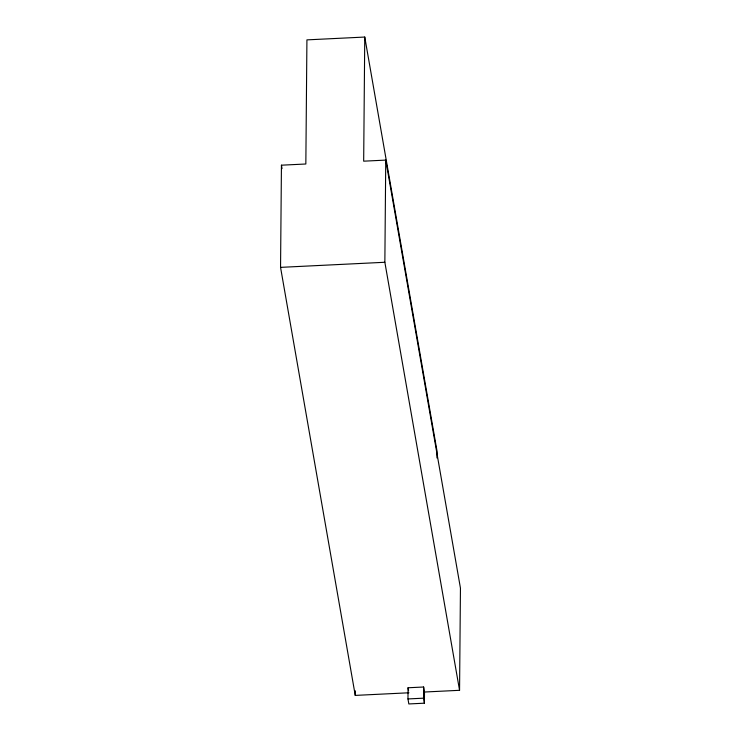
<?xml version="1.0" encoding="UTF-8"?>
<svg xmlns="http://www.w3.org/2000/svg" width="741" height="741" viewBox="0 0 741 741"><rect width="100%" height="100%" fill="white"/><g stroke="black" fill="none" stroke-linecap="round" stroke-linejoin="round"><path stroke-width="1.11" d="M408.939 692.779L355.254 695.401L280.552 267.362L281.441 165.187L305.838 164.002L306.922 39.875L364.757 37.05L437.014 451.065L436.949 457.957M355.254 695.401L355.3 690.807M364.757 37.05L363.674 161.177L385.746 160.102L460.448 588.132L459.559 690.306L424.5 692.02L423.63 687.009L408.059 687.768L407.967 698.939L408.837 703.95L424.408 703.19L424.5 692.02M459.559 690.306L384.857 262.268L385.746 160.102M424.408 703.19L423.528 698.179L423.63 687.009M280.552 267.362L384.857 262.268M407.967 698.939L423.528 698.179M408.059 687.768L408.587 690.769M281.441 165.187L282.034 168.605"/></g></svg>
